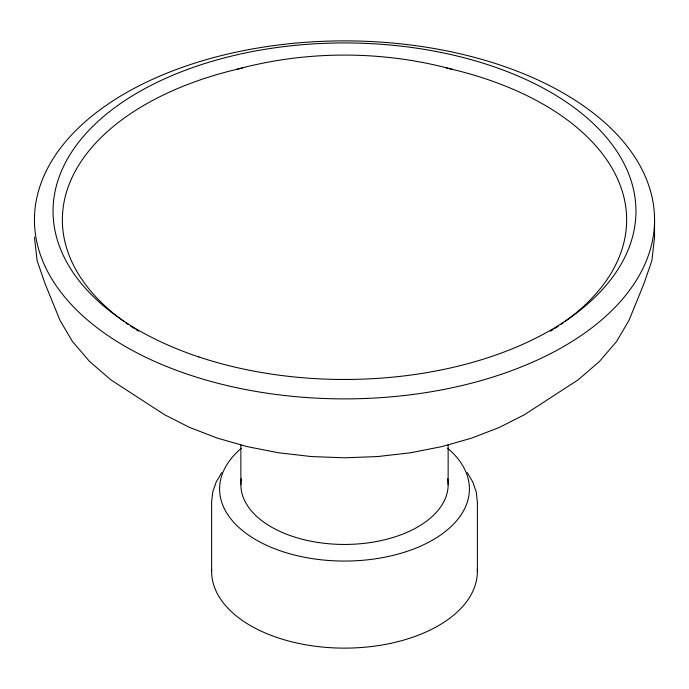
<?xml version="1.0" encoding="UTF-8"?>
<svg xmlns="http://www.w3.org/2000/svg" width="689" height="689" viewBox="0 0 689 689"><rect width="100%" height="100%" fill="white"/><g stroke="black" fill="none" stroke-linecap="round" stroke-linejoin="round"><path stroke-width="1.03" d="M221.737 472.611L216.148 482.111L212.755 491.955L211.618 501.971L211.618 571.405M236.525 69.382C306.777 50.314 382.223 50.314 452.475 69.382M467.263 472.611L472.852 482.111L476.245 491.955L477.382 501.971L477.382 571.405M34.45 237.24L37.103 260.606L45.018 283.575L59.986 320.316L72.371 341.374L89.415 361.329L110.817 379.82L164.723 414.812L189.725 427.473L217.38 438.135L247.205 446.627L278.701 452.802L311.316 456.549L344.5 457.806L377.684 456.549L410.299 452.802L441.795 446.627L471.62 438.135L499.275 427.473L524.277 414.812L578.183 379.82L599.585 361.329L616.629 341.374L629.014 320.316L643.982 283.575L651.897 260.606L654.55 237.24L654.55 219.886A310.05 179.002 0 0 0 189.475 64.861A310.05 179.002 0 0 0 189.475 374.902A310.05 179.002 0 0 0 654.55 219.886M448.143 444.879L448.143 484.608M240.857 444.879L240.857 484.608M477.331 569.398A132.882 76.72 0 0 1 344.5 648.125A132.882 76.72 0 0 1 211.669 569.398M446.429 67.987A282.146 162.897 0 0 1 565.092 321.444M563.438 322.624A282.146 162.897 0 0 1 560.924 324.39M558.357 326.138A282.146 162.897 0 0 1 554.878 328.429M553.112 329.557A282.146 162.897 0 0 1 550.425 331.237M138.575 331.237A282.146 162.897 0 0 1 135.888 329.557M134.122 328.429A282.146 162.897 0 0 1 130.643 326.138M128.076 324.39A282.146 162.897 0 0 1 125.562 322.624M123.908 321.444A282.146 162.897 0 0 1 242.571 67.987M447.592 448.238A124.907 72.112 0 0 1 427.197 542.992A124.907 72.112 0 0 1 261.803 542.992A124.907 72.112 0 0 1 241.408 448.238M447.643 478.743A103.643 59.84 0 0 1 344.5 544.448A103.643 59.84 0 0 1 241.357 478.743M198.776 356.928A291.447 168.262 0 0 0 635.947 211.204A291.447 168.262 0 0 0 198.776 65.481A291.447 168.262 0 0 0 198.776 356.928"/></g></svg>
